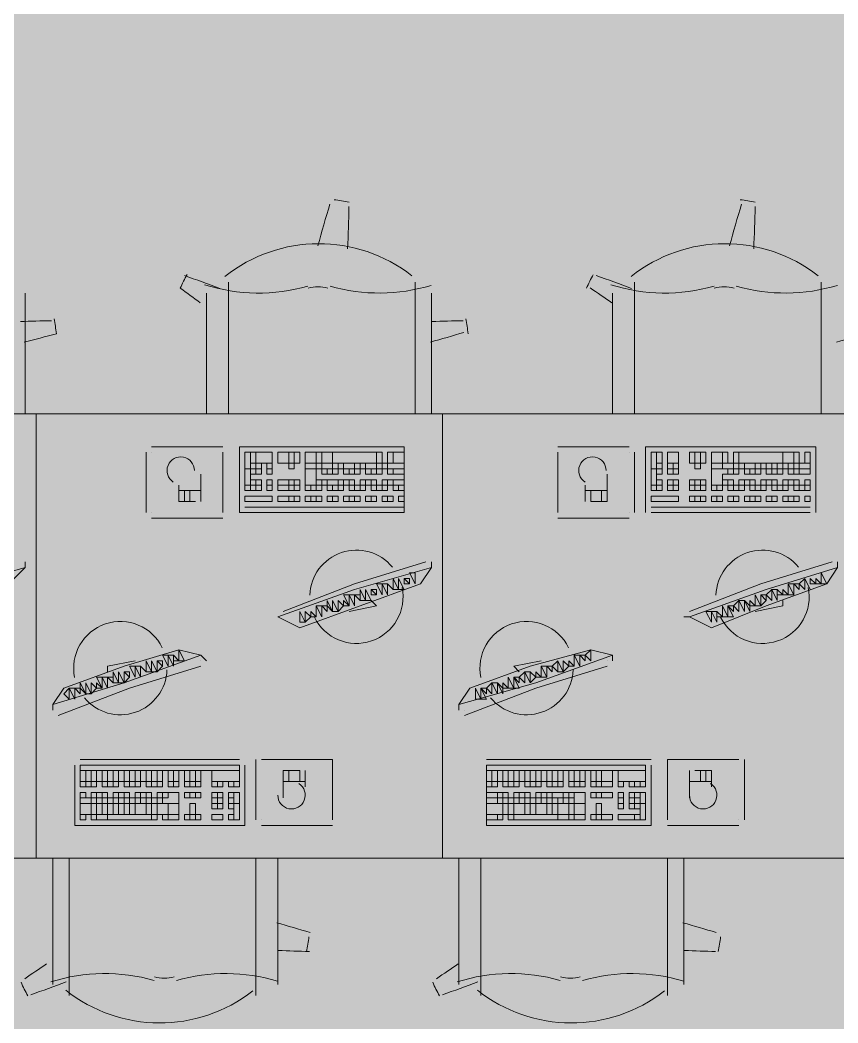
# Model space of a CAD drawing. Header units: millimetres. Extents: x 0 to 90.2, y 0 to 62.5.
# Drawn here: x 64.629 to 66.864, y 32.949 to 35.69 of the extents above; entities that cross this region are included whole.
import ezdxf

# ---------------------------------------------------------------- set-up
doc = ezdxf.new("R2010")
doc.units = ezdxf.units.MM
doc.layers.add('PDF_014405$FT-FIXFIT', color=7, linetype='Continuous')
doc.layers.add('PDF_014405$HL-TMP', color=7, linetype='Continuous', true_color=0xe6db59)

msp = doc.modelspace()

# ---------------------------------------------------------------- linework, layer by layer
at = {"layer": 'PDF_014405$FT-FIXFIT', "lineweight": 0}
for points in [[(65.0852, 34.9937, 0.02503), (65.0665, 34.9569, 0.005389), (65.1212, 34.917)], [(64.6401, 34.8094, 0.00719), (64.728, 34.8324, 0.025003), (64.7216, 34.8731)]]:
    msp.add_lwpolyline(points, format="xyb", dxfattribs=at)
for points in [[(65.1981, 34.6134), (65.1981, 34.9734)], [(65.708, 34.9734), (65.708, 34.6134)], [(66.308, 34.6134), (66.308, 34.9734)], [(66.8179, 34.9734), (66.8179, 34.6134)], [(64.6431, 34.6134), (64.6431, 34.9434)], [(65.1381, 34.9434), (65.1381, 34.6134)], [(65.753, 34.6134), (65.753, 34.9434)], [(66.248, 34.9434), (66.248, 34.6134)], [(65.1831, 34.5234), (64.9881, 34.5234)], [(66.293, 34.5234), (66.098, 34.5234)], [(66.8029, 34.3434), (66.8029, 34.5234), (66.338, 34.5234), (66.338, 34.3434)], [(64.9731, 34.5084), (64.9731, 34.3434)], [(64.9881, 34.5084), (64.9881, 34.5084)], [(65.1831, 34.3434), (65.1831, 34.5084)], [(66.098, 34.5084), (66.098, 34.5084)], [(66.098, 34.5084), (66.098, 34.3434)], [(66.293, 34.5084), (66.293, 34.5084)], [(66.308, 34.3434), (66.308, 34.5084)], [(65.1231, 34.3734), (65.1231, 34.4484)], [(66.188, 34.4034), (66.188, 34.3734), (66.233, 34.3734), (66.233, 34.4484)], [(65.0631, 34.4184), (65.0631, 34.3734), (65.1081, 34.3734)], [(65.1231, 34.4034), (65.0631, 34.4034)], [(65.0781, 34.4034), (65.0781, 34.3734)], [(65.0931, 34.4034), (65.0931, 34.3734)], [(66.173, 34.4184), (66.173, 34.3734)], [(66.233, 34.4034), (66.173, 34.4034)], [(66.218, 34.4034), (66.218, 34.3734)], [(65.678, 34.3584), (65.2431, 34.3584), (65.678, 34.3584)], [(66.7879, 34.3584), (66.353, 34.3584), (66.7879, 34.3584)], [(64.9881, 34.3434), (64.9881, 34.3434)], [(64.9881, 34.3284), (65.1831, 34.3284)], [(65.1831, 34.3434), (65.1831, 34.3434)], [(66.098, 34.3284), (66.293, 34.3284)], [(66.293, 34.3434), (66.293, 34.3434)], [(66.353, 34.3434), (66.7879, 34.3434)], [(64.6431, 34.1935), (64.4331, 34.1335), (64.2232, 34.0585), (64.2832, 34.0285), (64.4481, 34.0885), (64.5981, 34.1485), (64.6431, 34.1935), (64.6431, 34.2085)], [(65.753, 34.1935), (65.543, 34.1335), (65.3331, 34.0585), (65.3931, 34.0285), (65.558, 34.0885), (65.723, 34.1485), (65.753, 34.1935), (65.753, 34.2085)], [(65.738, 34.2085), (65.543, 34.1485), (65.3481, 34.0735)], [(65.738, 34.2085), (65.738, 34.2085)], [(66.458, 34.0585), (66.518, 34.0285), (66.6679, 34.0885), (66.8329, 34.1485), (66.8629, 34.1935), (66.8629, 34.2085)], [(66.8479, 34.2085), (66.6529, 34.1485), (66.458, 34.0735)], [(66.8629, 34.1935), (66.6679, 34.1335), (66.458, 34.0585), (66.443, 34.0585)], [(66.7729, 34.1635), (66.7879, 34.1335), (66.7729, 34.1635)], [(65.633, 34.1485), (65.648, 34.1335), (65.633, 34.1485)], [(65.588, 34.1035), (65.603, 34.0885), (65.528, 34.0735)], [(66.7129, 34.1035), (66.7129, 34.0885), (66.6379, 34.0735)], [(65.3481, 34.0735), (65.3481, 34.0735)], [(65.4381, 34.0885), (65.4381, 34.0585), (65.4381, 34.0885)], [(66.458, 34.0735), (66.458, 34.0735)], [(65.3331, 34.0585), (65.3331, 34.0585)], [(65.1231, 33.9535), (65.0631, 33.9685), (64.9131, 33.9235), (64.7481, 33.8635), (64.7181, 33.8185), (64.7181, 33.8035)], [(66.248, 33.9535), (66.188, 33.9685), (66.023, 33.9235), (65.858, 33.8635), (65.828, 33.8185), (65.828, 33.8035)], [(64.7181, 33.8185), (64.9131, 33.8785), (65.1231, 33.9535), (65.1381, 33.9385)], [(64.8681, 33.9085), (64.8681, 33.9235), (64.9431, 33.9385)], [(65.1231, 33.9385), (65.1231, 33.9385)], [(65.828, 33.8185), (66.038, 33.8785), (66.248, 33.9535), (66.248, 33.9385)], [(65.993, 33.9085), (65.978, 33.9235), (66.053, 33.9385)], [(66.143, 33.9235), (66.143, 33.9535), (66.143, 33.9235)], [(66.233, 33.9385), (66.233, 33.9385)], [(64.7331, 33.7885), (64.9281, 33.8635), (65.1231, 33.9235)], [(64.9731, 33.9085), (64.9581, 33.9235), (64.9731, 33.9085)], [(65.843, 33.7885), (66.038, 33.8635), (66.233, 33.9235)], [(65.843, 33.8035), (65.843, 33.8035)], [(65.2281, 33.6685), (64.7931, 33.6685)], [(65.2731, 33.6685), (65.2731, 33.5035)], [(65.483, 33.5035), (65.483, 33.6685), (65.2881, 33.6685)], [(66.353, 33.6685), (65.903, 33.6685)], [(66.5929, 33.6685), (66.398, 33.6685), (66.398, 33.5035)], [(66.5929, 33.6685), (66.5929, 33.6685)], [(66.6079, 33.5035), (66.6079, 33.6685)], [(64.7781, 33.6535), (64.7781, 33.4885), (65.2431, 33.4885), (65.2431, 33.6535)], [(64.7931, 33.6535), (64.7931, 33.6535)], [(65.2281, 33.6535), (65.2281, 33.6535)], [(65.3931, 33.6085), (65.3931, 33.6385), (65.3481, 33.6385), (65.3481, 33.5635)], [(65.3631, 33.6085), (65.3631, 33.6385)], [(65.4081, 33.5935), (65.4081, 33.6385)], [(65.903, 33.6535), (65.903, 33.4885), (66.353, 33.4885), (66.353, 33.6535)], [(66.458, 33.6385), (66.458, 33.5635)], [(66.518, 33.5935), (66.518, 33.6385), (66.473, 33.6385)], [(66.488, 33.6085), (66.488, 33.6385)], [(66.503, 33.6085), (66.503, 33.6385)], [(65.3481, 33.6085), (65.4081, 33.6085)], [(66.458, 33.6085), (66.518, 33.6085)], [(65.2881, 33.5035), (65.2881, 33.5035)], [(65.483, 33.5035), (65.483, 33.5035)], [(66.5929, 33.5035), (66.5929, 33.5035)], [(65.2881, 33.4885), (65.483, 33.4885)], [(66.398, 33.4885), (66.5929, 33.4885)], [(64.7181, 33.0536), (64.7181, 33.3985)], [(64.7631, 33.3985), (64.7631, 33.0236)], [(65.2731, 33.0236), (65.2731, 33.3985)], [(65.3331, 33.3985), (65.3331, 33.0536)], [(65.828, 33.0536), (65.828, 33.3985)], [(65.888, 33.3985), (65.888, 33.0236)], [(66.398, 33.0236), (66.398, 33.3985)], [(66.443, 33.3985), (66.443, 33.0536)]]:
    msp.add_lwpolyline(points, dxfattribs=at)
for points in [[(63.5482, 34.6134), (64.6731, 34.6134), (64.6731, 33.3985), (63.5482, 33.3985)], [(64.6731, 34.6134), (65.783, 34.6134), (65.783, 33.3985), (64.6731, 33.3985)], [(65.783, 34.6134), (66.8929, 34.6134), (66.8929, 33.3985), (65.783, 33.3985)], [(65.678, 34.5234), (65.2281, 34.5234), (65.2281, 34.3434), (65.678, 34.3434)], [(65.2581, 34.5084), (65.2431, 34.5084), (65.2431, 34.4634), (65.2581, 34.4634)], [(65.2731, 34.5084), (65.2581, 34.5084), (65.2581, 34.4784), (65.2731, 34.4784)], [(65.3181, 34.5084), (65.2731, 34.5084), (65.2731, 34.4784), (65.3181, 34.4784)], [(65.3631, 34.5084), (65.3331, 34.5084), (65.3331, 34.4784), (65.3631, 34.4784)], [(65.3781, 34.5084), (65.3631, 34.5084), (65.3631, 34.4784), (65.3781, 34.4784)], [(65.3931, 34.5084), (65.3781, 34.5084), (65.3781, 34.4784), (65.3931, 34.4784)], [(65.4081, 34.5084), (65.4381, 34.5084), (65.4381, 34.4784), (65.4081, 34.4784)], [(65.4381, 34.5084), (65.453, 34.5084), (65.453, 34.4784), (65.4381, 34.4784)], [(65.453, 34.5084), (65.483, 34.5084), (65.483, 34.4784), (65.453, 34.4784)], [(65.603, 34.5084), (65.483, 34.5084), (65.483, 34.4784), (65.603, 34.4784)], [(65.618, 34.5084), (65.603, 34.5084), (65.603, 34.4784), (65.618, 34.4784)], [(65.648, 34.5084), (65.633, 34.5084), (65.633, 34.4784), (65.648, 34.4784)], [(65.678, 34.5084), (65.648, 34.5084), (65.648, 34.4784), (65.678, 34.4784)], [(66.368, 34.5084), (66.353, 34.5084), (66.353, 34.4634), (66.368, 34.4634)], [(66.383, 34.5084), (66.368, 34.5084), (66.368, 34.4784), (66.383, 34.4784)], [(66.428, 34.5084), (66.398, 34.5084), (66.398, 34.4784), (66.428, 34.4784)], [(66.473, 34.5084), (66.458, 34.5084), (66.458, 34.4784), (66.473, 34.4784)], [(66.488, 34.5084), (66.473, 34.5084), (66.473, 34.4784), (66.488, 34.4784)], [(66.503, 34.5084), (66.488, 34.5084), (66.488, 34.4784), (66.503, 34.4784)], [(66.518, 34.5084), (66.548, 34.5084), (66.548, 34.4784), (66.518, 34.4784)], [(66.548, 34.5084), (66.563, 34.5084), (66.563, 34.4784), (66.548, 34.4784)], [(66.578, 34.5084), (66.5929, 34.5084), (66.5929, 34.4784), (66.578, 34.4784)], [(66.7129, 34.5084), (66.5929, 34.5084), (66.5929, 34.4784), (66.7129, 34.4784)], [(66.7429, 34.5084), (66.7129, 34.5084), (66.7129, 34.4784), (66.7429, 34.4784)], [(66.7579, 34.5084), (66.7429, 34.5084), (66.7429, 34.4784), (66.7579, 34.4784)], [(66.7879, 34.5084), (66.7729, 34.5084), (66.7729, 34.4784), (66.7879, 34.4784)], [(65.2581, 34.4634), (65.2431, 34.4634), (65.2431, 34.4184), (65.2581, 34.4184)], [(65.2731, 34.4784), (65.2581, 34.4784), (65.2581, 34.4634), (65.2731, 34.4634)], [(65.2731, 34.4634), (65.2581, 34.4634), (65.2581, 34.4484), (65.2731, 34.4484)], [(65.2881, 34.4784), (65.2731, 34.4784), (65.2731, 34.4634), (65.2881, 34.4634)], [(65.2881, 34.4634), (65.2731, 34.4634), (65.2731, 34.4484), (65.2881, 34.4484)], [(65.3181, 34.4784), (65.3031, 34.4784), (65.3031, 34.4634), (65.3181, 34.4634)], [(65.3181, 34.4634), (65.3031, 34.4634), (65.3031, 34.4484), (65.3181, 34.4484)], [(65.3781, 34.4784), (65.3631, 34.4784), (65.3631, 34.4634), (65.3781, 34.4634)], [(65.4381, 34.4784), (65.4081, 34.4784), (65.4081, 34.4634), (65.4381, 34.4634)], [(65.4231, 34.4634), (65.4081, 34.4634), (65.4081, 34.4184), (65.4381, 34.4184), (65.4381, 34.4484), (65.4381, 34.4634)], [(65.453, 34.4784), (65.4381, 34.4784), (65.4381, 34.4634), (65.453, 34.4634)], [(65.483, 34.4784), (65.453, 34.4784), (65.453, 34.4634), (65.483, 34.4634)], [(65.468, 34.4634), (65.453, 34.4634), (65.453, 34.4484), (65.468, 34.4484)], [(65.483, 34.4634), (65.468, 34.4634), (65.468, 34.4484), (65.483, 34.4484)], [(65.498, 34.4784), (65.483, 34.4784), (65.483, 34.4634), (65.498, 34.4634)], [(65.498, 34.4634), (65.483, 34.4634), (65.483, 34.4484), (65.498, 34.4484)], [(65.513, 34.4784), (65.498, 34.4784), (65.498, 34.4634), (65.513, 34.4634)], [(65.543, 34.4784), (65.513, 34.4784), (65.513, 34.4634), (65.543, 34.4634)], [(65.528, 34.4634), (65.513, 34.4634), (65.513, 34.4484), (65.528, 34.4484)], [(65.543, 34.4634), (65.528, 34.4634), (65.528, 34.4484), (65.543, 34.4484)], [(65.558, 34.4784), (65.543, 34.4784), (65.543, 34.4634), (65.558, 34.4634)], [(65.558, 34.4634), (65.543, 34.4634), (65.543, 34.4484), (65.558, 34.4484)], [(65.573, 34.4784), (65.558, 34.4784), (65.558, 34.4634), (65.573, 34.4634)], [(65.603, 34.4784), (65.573, 34.4784), (65.573, 34.4634), (65.603, 34.4634)], [(65.588, 34.4634), (65.573, 34.4634), (65.573, 34.4484), (65.588, 34.4484)], [(65.603, 34.4634), (65.588, 34.4634), (65.588, 34.4484), (65.603, 34.4484)], [(65.618, 34.4784), (65.603, 34.4784), (65.603, 34.4634), (65.618, 34.4634)], [(65.618, 34.4634), (65.603, 34.4634), (65.603, 34.4484), (65.618, 34.4484)], [(65.633, 34.4784), (65.618, 34.4784), (65.618, 34.4634), (65.633, 34.4634)], [(65.678, 34.4784), (65.633, 34.4784), (65.633, 34.4634), (65.678, 34.4634)], [(65.648, 34.4634), (65.633, 34.4634), (65.633, 34.4484), (65.648, 34.4484)], [(65.678, 34.4634), (65.648, 34.4634), (65.648, 34.4484), (65.678, 34.4484)], [(66.368, 34.4634), (66.353, 34.4634), (66.353, 34.4184), (66.368, 34.4184)], [(66.383, 34.4784), (66.368, 34.4784), (66.368, 34.4634), (66.383, 34.4634)], [(66.383, 34.4634), (66.368, 34.4634), (66.368, 34.4484), (66.383, 34.4484)], [(66.413, 34.4784), (66.398, 34.4784), (66.398, 34.4634), (66.413, 34.4634)], [(66.413, 34.4634), (66.398, 34.4634), (66.398, 34.4484), (66.413, 34.4484)], [(66.428, 34.4784), (66.413, 34.4784), (66.413, 34.4634), (66.428, 34.4634)], [(66.428, 34.4634), (66.413, 34.4634), (66.413, 34.4484), (66.428, 34.4484)], [(66.488, 34.4784), (66.473, 34.4784), (66.473, 34.4634), (66.488, 34.4634)], [(66.548, 34.4784), (66.518, 34.4784), (66.518, 34.4634), (66.548, 34.4634)], [(66.548, 34.4634), (66.518, 34.4634), (66.518, 34.4184), (66.548, 34.4184), (66.548, 34.4484), (66.563, 34.4484), (66.563, 34.4634)], [(66.578, 34.4784), (66.548, 34.4784), (66.548, 34.4634), (66.578, 34.4634)], [(66.578, 34.4634), (66.563, 34.4634), (66.563, 34.4484), (66.578, 34.4484)], [(66.5929, 34.4784), (66.578, 34.4784), (66.578, 34.4634), (66.5929, 34.4634)], [(66.5929, 34.4634), (66.578, 34.4634), (66.578, 34.4484), (66.5929, 34.4484)], [(66.6079, 34.4784), (66.5929, 34.4784), (66.5929, 34.4634), (66.6079, 34.4634)], [(66.6379, 34.4784), (66.6079, 34.4784), (66.6079, 34.4634), (66.6379, 34.4634)], [(66.6229, 34.4634), (66.6079, 34.4634), (66.6079, 34.4484), (66.6229, 34.4484)], [(66.6379, 34.4634), (66.6229, 34.4634), (66.6229, 34.4484), (66.6379, 34.4484)], [(66.6529, 34.4784), (66.6379, 34.4784), (66.6379, 34.4634), (66.6529, 34.4634)], [(66.6529, 34.4634), (66.6379, 34.4634), (66.6379, 34.4484), (66.6529, 34.4484)], [(66.6679, 34.4784), (66.6529, 34.4784), (66.6529, 34.4634), (66.6679, 34.4634)], [(66.6829, 34.4784), (66.6679, 34.4784), (66.6679, 34.4634), (66.6829, 34.4634)], [(66.6829, 34.4634), (66.6679, 34.4634), (66.6679, 34.4484), (66.6829, 34.4484)], [(66.6979, 34.4634), (66.6829, 34.4634), (66.6829, 34.4484), (66.6979, 34.4484)], [(66.7129, 34.4784), (66.6979, 34.4784), (66.6979, 34.4634), (66.7129, 34.4634)], [(66.7129, 34.4634), (66.6979, 34.4634), (66.6979, 34.4484), (66.7129, 34.4484)], [(66.7279, 34.4784), (66.7129, 34.4784), (66.7129, 34.4634), (66.7279, 34.4634)], [(66.7429, 34.4784), (66.7279, 34.4784), (66.7279, 34.4634), (66.7429, 34.4634)], [(66.7429, 34.4634), (66.7279, 34.4634), (66.7279, 34.4484), (66.7429, 34.4484)], [(66.7579, 34.4634), (66.7429, 34.4634), (66.7429, 34.4484), (66.7579, 34.4484)], [(66.7879, 34.4784), (66.7579, 34.4784), (66.7579, 34.4634), (66.7879, 34.4634)], [(66.7879, 34.4634), (66.7579, 34.4634), (66.7579, 34.4484), (66.7879, 34.4484)], [(65.2731, 34.4334), (65.2581, 34.4334), (65.2581, 34.4184), (65.2731, 34.4184)], [(65.2881, 34.4334), (65.2731, 34.4334), (65.2731, 34.4184), (65.2881, 34.4184)], [(65.3181, 34.4334), (65.3031, 34.4334), (65.3031, 34.4184), (65.3181, 34.4184)], [(65.3631, 34.4334), (65.3331, 34.4334), (65.3331, 34.4184), (65.3631, 34.4184)], [(65.3781, 34.4334), (65.3631, 34.4334), (65.3631, 34.4184), (65.3781, 34.4184)], [(65.3931, 34.4334), (65.3781, 34.4334), (65.3781, 34.4184), (65.3931, 34.4184)], [(65.453, 34.4334), (65.4381, 34.4334), (65.4381, 34.4184), (65.453, 34.4184)], [(65.468, 34.4334), (65.453, 34.4334), (65.453, 34.4184), (65.468, 34.4184)], [(65.498, 34.4334), (65.468, 34.4334), (65.468, 34.4184), (65.498, 34.4184)], [(65.513, 34.4334), (65.498, 34.4334), (65.498, 34.4184), (65.513, 34.4184)], [(65.528, 34.4334), (65.513, 34.4334), (65.513, 34.4184), (65.528, 34.4184)], [(65.543, 34.4334), (65.528, 34.4334), (65.528, 34.4184), (65.543, 34.4184)], [(65.573, 34.4334), (65.558, 34.4334), (65.558, 34.4184), (65.573, 34.4184)], [(65.588, 34.4334), (65.573, 34.4334), (65.573, 34.4184), (65.588, 34.4184)], [(65.603, 34.4334), (65.588, 34.4334), (65.588, 34.4184), (65.603, 34.4184)], [(65.633, 34.4334), (65.618, 34.4334), (65.618, 34.4184), (65.633, 34.4184)], [(65.648, 34.4334), (65.633, 34.4334), (65.633, 34.4184), (65.648, 34.4184)], [(65.678, 34.4334), (65.648, 34.4334), (65.648, 34.4184), (65.678, 34.4184)], [(66.383, 34.4334), (66.368, 34.4334), (66.368, 34.4184), (66.383, 34.4184)], [(66.413, 34.4334), (66.398, 34.4334), (66.398, 34.4184), (66.413, 34.4184)], [(66.428, 34.4334), (66.413, 34.4334), (66.413, 34.4184), (66.428, 34.4184)], [(66.473, 34.4334), (66.458, 34.4334), (66.458, 34.4184), (66.473, 34.4184)], [(66.488, 34.4334), (66.473, 34.4334), (66.473, 34.4184), (66.488, 34.4184)], [(66.503, 34.4334), (66.488, 34.4334), (66.488, 34.4184), (66.503, 34.4184)], [(66.563, 34.4334), (66.548, 34.4334), (66.548, 34.4184), (66.563, 34.4184)], [(66.578, 34.4334), (66.563, 34.4334), (66.563, 34.4184), (66.578, 34.4184)], [(66.6079, 34.4334), (66.5929, 34.4334), (66.5929, 34.4184), (66.6079, 34.4184)], [(66.6229, 34.4334), (66.6079, 34.4334), (66.6079, 34.4184), (66.6229, 34.4184)], [(66.6379, 34.4334), (66.6229, 34.4334), (66.6229, 34.4184), (66.6379, 34.4184)], [(66.6679, 34.4334), (66.6529, 34.4334), (66.6529, 34.4184), (66.6679, 34.4184)], [(66.6829, 34.4334), (66.6679, 34.4334), (66.6679, 34.4184), (66.6829, 34.4184)], [(66.6979, 34.4334), (66.6829, 34.4334), (66.6829, 34.4184), (66.6979, 34.4184)], [(66.7279, 34.4334), (66.7129, 34.4334), (66.7129, 34.4184), (66.7279, 34.4184)], [(66.7429, 34.4334), (66.7279, 34.4334), (66.7279, 34.4184), (66.7429, 34.4184)], [(66.7579, 34.4334), (66.7429, 34.4334), (66.7429, 34.4184), (66.7579, 34.4184)], [(66.7879, 34.4334), (66.7729, 34.4334), (66.7729, 34.4184), (66.7879, 34.4184)], [(65.2581, 34.4184), (65.2431, 34.4184), (65.2431, 34.4034), (65.2581, 34.4034)], [(65.2731, 34.4184), (65.2581, 34.4184), (65.2581, 34.4034), (65.2731, 34.4034)], [(65.2881, 34.4184), (65.2731, 34.4184), (65.2731, 34.4034), (65.2881, 34.4034)], [(65.3181, 34.4184), (65.3031, 34.4184), (65.3031, 34.4034), (65.3181, 34.4034)], [(65.3631, 34.4184), (65.3331, 34.4184), (65.3331, 34.4034), (65.3631, 34.4034)], [(65.3781, 34.4184), (65.3631, 34.4184), (65.3631, 34.4034), (65.3781, 34.4034)], [(65.3931, 34.4184), (65.3781, 34.4184), (65.3781, 34.4034), (65.3931, 34.4034)], [(65.4231, 34.4184), (65.4081, 34.4184), (65.4081, 34.4034), (65.4231, 34.4034)], [(65.4381, 34.4184), (65.4231, 34.4184), (65.4231, 34.4034), (65.4381, 34.4034)], [(65.453, 34.4184), (65.4381, 34.4184), (65.4381, 34.4034), (65.453, 34.4034)], [(65.483, 34.4184), (65.468, 34.4184), (65.468, 34.4034), (65.483, 34.4034)], [(65.498, 34.4184), (65.483, 34.4184), (65.483, 34.4034), (65.498, 34.4034)], [(65.513, 34.4184), (65.498, 34.4184), (65.498, 34.4034), (65.513, 34.4034)], [(65.543, 34.4184), (65.528, 34.4184), (65.528, 34.4034), (65.543, 34.4034)], [(65.558, 34.4184), (65.543, 34.4184), (65.543, 34.4034), (65.558, 34.4034)], [(65.573, 34.4184), (65.558, 34.4184), (65.558, 34.4034), (65.573, 34.4034)], [(65.603, 34.4184), (65.588, 34.4184), (65.588, 34.4034), (65.603, 34.4034)], [(65.618, 34.4184), (65.603, 34.4184), (65.603, 34.4034), (65.618, 34.4034)], [(65.633, 34.4184), (65.618, 34.4184), (65.618, 34.4034), (65.633, 34.4034)], [(65.663, 34.4184), (65.648, 34.4184), (65.648, 34.4034), (65.663, 34.4034)], [(65.678, 34.4184), (65.663, 34.4184), (65.663, 34.4034), (65.678, 34.4034)], [(66.368, 34.4184), (66.353, 34.4184), (66.353, 34.4034), (66.368, 34.4034)], [(66.383, 34.4184), (66.368, 34.4184), (66.368, 34.4034), (66.383, 34.4034)], [(66.413, 34.4184), (66.398, 34.4184), (66.398, 34.4034), (66.413, 34.4034)], [(66.428, 34.4184), (66.413, 34.4184), (66.413, 34.4034), (66.428, 34.4034)], [(66.473, 34.4184), (66.458, 34.4184), (66.458, 34.4034), (66.473, 34.4034)], [(66.488, 34.4184), (66.473, 34.4184), (66.473, 34.4034), (66.488, 34.4034)], [(66.503, 34.4184), (66.488, 34.4184), (66.488, 34.4034), (66.503, 34.4034)], [(66.533, 34.4184), (66.518, 34.4184), (66.518, 34.4034), (66.533, 34.4034)], [(66.548, 34.4184), (66.533, 34.4184), (66.533, 34.4034), (66.548, 34.4034)], [(66.578, 34.4184), (66.563, 34.4184), (66.563, 34.4034), (66.578, 34.4034)], [(66.5929, 34.4184), (66.578, 34.4184), (66.578, 34.4034), (66.5929, 34.4034)], [(66.6079, 34.4184), (66.5929, 34.4184), (66.5929, 34.4034), (66.6079, 34.4034)], [(66.6379, 34.4184), (66.6229, 34.4184), (66.6229, 34.4034), (66.6379, 34.4034)], [(66.6529, 34.4184), (66.6379, 34.4184), (66.6379, 34.4034), (66.6529, 34.4034)], [(66.6679, 34.4184), (66.6529, 34.4184), (66.6529, 34.4034), (66.6679, 34.4034)], [(66.6979, 34.4184), (66.6829, 34.4184), (66.6829, 34.4034), (66.6979, 34.4034)], [(66.7129, 34.4184), (66.6979, 34.4184), (66.6979, 34.4034), (66.7129, 34.4034)], [(66.7279, 34.4184), (66.7129, 34.4184), (66.7129, 34.4034), (66.7279, 34.4034)], [(66.7579, 34.4184), (66.7429, 34.4184), (66.7429, 34.4034), (66.7579, 34.4034)], [(66.7729, 34.4184), (66.7579, 34.4184), (66.7579, 34.4034), (66.7729, 34.4034)], [(66.7879, 34.4184), (66.7729, 34.4184), (66.7729, 34.4034), (66.7879, 34.4034)], [(65.3181, 34.3734), (65.2431, 34.3734), (65.2431, 34.3884), (65.3181, 34.3884)], [(65.3631, 34.3884), (65.3331, 34.3884), (65.3331, 34.3734), (65.3631, 34.3734)], [(65.3781, 34.3884), (65.3631, 34.3884), (65.3631, 34.3734), (65.3781, 34.3734)], [(65.3931, 34.3884), (65.3781, 34.3884), (65.3781, 34.3734), (65.3931, 34.3734)], [(65.4231, 34.3884), (65.4081, 34.3884), (65.4081, 34.3734), (65.4231, 34.3734)], [(65.4381, 34.3884), (65.4231, 34.3884), (65.4231, 34.3734), (65.4381, 34.3734)], [(65.453, 34.3884), (65.4381, 34.3884), (65.4381, 34.3734), (65.453, 34.3734)], [(65.483, 34.3884), (65.468, 34.3884), (65.468, 34.3734), (65.483, 34.3734)], [(65.498, 34.3884), (65.483, 34.3884), (65.483, 34.3734), (65.498, 34.3734)], [(65.528, 34.3884), (65.513, 34.3884), (65.513, 34.3734), (65.528, 34.3734)], [(65.543, 34.3884), (65.528, 34.3884), (65.528, 34.3734), (65.543, 34.3734)], [(65.558, 34.3884), (65.543, 34.3884), (65.543, 34.3734), (65.558, 34.3734)], [(65.588, 34.3884), (65.573, 34.3884), (65.573, 34.3734), (65.588, 34.3734)], [(65.603, 34.3884), (65.588, 34.3884), (65.588, 34.3734), (65.603, 34.3734)], [(65.633, 34.3884), (65.618, 34.3884), (65.618, 34.3734), (65.633, 34.3734)], [(65.648, 34.3884), (65.633, 34.3884), (65.633, 34.3734), (65.648, 34.3734)], [(65.678, 34.3884), (65.663, 34.3884), (65.663, 34.3734), (65.678, 34.3734)], [(66.428, 34.3734), (66.353, 34.3734), (66.353, 34.3884), (66.428, 34.3884)], [(66.473, 34.3884), (66.458, 34.3884), (66.458, 34.3734), (66.473, 34.3734)], [(66.488, 34.3884), (66.473, 34.3884), (66.473, 34.3734), (66.488, 34.3734)], [(66.503, 34.3884), (66.488, 34.3884), (66.488, 34.3734), (66.503, 34.3734)], [(66.533, 34.3884), (66.518, 34.3884), (66.518, 34.3734), (66.533, 34.3734)], [(66.548, 34.3884), (66.533, 34.3884), (66.533, 34.3734), (66.548, 34.3734)], [(66.578, 34.3884), (66.563, 34.3884), (66.563, 34.3734), (66.578, 34.3734)], [(66.5929, 34.3884), (66.578, 34.3884), (66.578, 34.3734), (66.5929, 34.3734)], [(66.6229, 34.3884), (66.6079, 34.3884), (66.6079, 34.3734), (66.6229, 34.3734)], [(66.6379, 34.3884), (66.6229, 34.3884), (66.6229, 34.3734), (66.6379, 34.3734)], [(66.6529, 34.3884), (66.6379, 34.3884), (66.6379, 34.3734), (66.6529, 34.3734)], [(66.6829, 34.3884), (66.6679, 34.3884), (66.6679, 34.3734), (66.6829, 34.3734)], [(66.6979, 34.3884), (66.6829, 34.3884), (66.6829, 34.3734), (66.6979, 34.3734)], [(66.7279, 34.3884), (66.7129, 34.3884), (66.7129, 34.3734), (66.7279, 34.3734)], [(66.7429, 34.3884), (66.7279, 34.3884), (66.7279, 34.3734), (66.7429, 34.3734)], [(66.7579, 34.3884), (66.7429, 34.3884), (66.7429, 34.3734), (66.7579, 34.3734)], [(66.7879, 34.3884), (66.7729, 34.3884), (66.7729, 34.3734), (66.7879, 34.3734)], [(65.648, 34.1635), (65.648, 34.1485), (65.648, 34.1335), (65.663, 34.1335)], [(65.663, 34.1635), (65.663, 34.1335), (65.678, 34.1335)], [(65.678, 34.1635), (65.678, 34.1485), (65.693, 34.1485)], [(65.693, 34.1635), (65.678, 34.1635), (65.693, 34.1485)], [(65.708, 34.1785), (65.693, 34.1785), (65.708, 34.1485)], [(66.7729, 34.1635), (66.7579, 34.1485), (66.7729, 34.1335)], [(66.7879, 34.1635), (66.7879, 34.1485), (66.8029, 34.1485)], [(66.8029, 34.1635), (66.8029, 34.1485), (66.8179, 34.1485)], [(66.8179, 34.1785), (66.8179, 34.1485), (66.8329, 34.1485)], [(65.558, 34.1335), (65.558, 34.1185), (65.558, 34.1035), (65.573, 34.1035)], [(65.573, 34.1335), (65.573, 34.1035), (65.588, 34.1035)], [(65.588, 34.1335), (65.588, 34.1185), (65.603, 34.1185)], [(65.603, 34.1335), (65.588, 34.1335), (65.603, 34.1185)], [(65.618, 34.1485), (65.603, 34.1485), (65.618, 34.1185)], [(65.633, 34.1485), (65.618, 34.1485), (65.633, 34.1185), (65.633, 34.1335)], [(66.6829, 34.1335), (66.6679, 34.1185), (66.6829, 34.1035)], [(66.6979, 34.1335), (66.6829, 34.1335), (66.6979, 34.1035)], [(66.6979, 34.1335), (66.6979, 34.1185), (66.7129, 34.1185)], [(66.7129, 34.1335), (66.7129, 34.1185), (66.7279, 34.1185)], [(66.7279, 34.1485), (66.7279, 34.1185), (66.7429, 34.1185)], [(66.7429, 34.1485), (66.7279, 34.1485), (66.7429, 34.1185), (66.7429, 34.1335)], [(66.7579, 34.1485), (66.7429, 34.1485), (66.7579, 34.1335)], [(65.468, 34.1035), (65.468, 34.0885), (65.483, 34.0735)], [(65.483, 34.1035), (65.483, 34.0735), (65.498, 34.0735)], [(65.498, 34.1035), (65.498, 34.0735), (65.513, 34.0885)], [(65.528, 34.1185), (65.513, 34.1185), (65.528, 34.0885)], [(65.513, 34.1035), (65.513, 34.0885), (65.528, 34.0885)], [(65.543, 34.1185), (65.528, 34.1185), (65.543, 34.0885), (65.543, 34.1035)], [(65.558, 34.1185), (65.543, 34.1185), (65.558, 34.1035)], [(66.5929, 34.1035), (66.578, 34.0885), (66.5929, 34.0735)], [(66.6079, 34.1035), (66.5929, 34.1035), (66.6079, 34.0735)], [(66.6079, 34.1035), (66.6229, 34.0735), (66.6229, 34.0885)], [(66.6229, 34.1035), (66.6229, 34.0885), (66.6379, 34.0885)], [(66.6379, 34.1185), (66.6379, 34.0885), (66.6529, 34.0885)], [(66.6679, 34.1185), (66.6529, 34.1185), (66.6679, 34.1035)], [(66.6529, 34.1185), (66.6529, 34.0885), (66.6679, 34.1035)], [(65.3931, 34.0735), (65.3931, 34.0435), (65.4081, 34.0435)], [(65.4081, 34.0735), (65.4081, 34.0435), (65.4231, 34.0585)], [(65.4231, 34.0735), (65.4231, 34.0585), (65.4381, 34.0585)], [(65.453, 34.0885), (65.4381, 34.0885), (65.453, 34.0585)], [(65.468, 34.0885), (65.453, 34.0885), (65.468, 34.0735)], [(66.518, 34.0735), (66.503, 34.0735), (66.518, 34.0435)], [(66.533, 34.0735), (66.518, 34.0735), (66.533, 34.0435), (66.533, 34.0585)], [(66.533, 34.0735), (66.533, 34.0585), (66.548, 34.0585)], [(66.548, 34.0885), (66.548, 34.0585), (66.563, 34.0585)], [(66.563, 34.0885), (66.563, 34.0585), (66.578, 34.0585)], [(66.578, 34.0885), (66.563, 34.0885), (66.578, 34.0735)], [(65.0631, 33.9385), (65.0781, 33.9385), (65.0631, 33.9685), (65.0631, 33.9535)], [(66.188, 33.9385), (66.188, 33.9685), (66.173, 33.9535)], [(64.9731, 33.9085), (64.9881, 33.9085), (64.9731, 33.9385), (64.9731, 33.9235)], [(64.9881, 33.9085), (65.0031, 33.9085), (64.9881, 33.9385)], [(65.0181, 33.9235), (65.0181, 33.9385), (65.0031, 33.9385)], [(65.0031, 33.9085), (65.0181, 33.9235), (65.0031, 33.9385)], [(65.0331, 33.9235), (65.0331, 33.9535), (65.0181, 33.9535)], [(65.0481, 33.9235), (65.0481, 33.9535), (65.0331, 33.9535)], [(65.0481, 33.9385), (65.0631, 33.9385), (65.0481, 33.9535)], [(66.098, 33.9085), (66.098, 33.9385), (66.083, 33.9235)], [(66.098, 33.9085), (66.113, 33.9085), (66.098, 33.9385)], [(66.113, 33.9085), (66.128, 33.9235), (66.113, 33.9385)], [(66.128, 33.9235), (66.143, 33.9235), (66.128, 33.9385)], [(66.158, 33.9235), (66.158, 33.9535), (66.143, 33.9535)], [(66.173, 33.9385), (66.173, 33.9535), (66.158, 33.9535)], [(64.8831, 33.8785), (64.8981, 33.8785), (64.8831, 33.9085), (64.8831, 33.8935)], [(64.8981, 33.8785), (64.9131, 33.8785), (64.8981, 33.9085)], [(64.9131, 33.8785), (64.9281, 33.8935), (64.9131, 33.9085)], [(64.9281, 33.8935), (64.9281, 33.9085), (64.9131, 33.9085)], [(64.9431, 33.8935), (64.9431, 33.9235), (64.9281, 33.9235)], [(64.9581, 33.8935), (64.9581, 33.9235), (64.9431, 33.9235)], [(66.008, 33.8785), (66.008, 33.9085), (65.993, 33.8935)], [(66.023, 33.8785), (66.023, 33.9085), (66.008, 33.9085)], [(66.023, 33.8785), (66.038, 33.8935), (66.023, 33.9085)], [(66.038, 33.8935), (66.053, 33.8935), (66.038, 33.9085)], [(66.068, 33.8935), (66.068, 33.9235), (66.053, 33.9235)], [(66.053, 33.8935), (66.068, 33.8935), (66.053, 33.9235)], [(66.083, 33.9085), (66.083, 33.9235), (66.068, 33.9235)], [(64.8531, 33.8635), (64.8531, 33.8935), (64.8381, 33.8935)], [(64.8681, 33.8635), (64.8681, 33.8935), (64.8531, 33.8935)], [(64.8831, 33.8785), (64.8831, 33.8935), (64.8681, 33.8935)], [(65.963, 33.8635), (65.978, 33.8635), (65.963, 33.8935)], [(65.993, 33.8785), (65.993, 33.8935), (65.978, 33.8935)], [(65.978, 33.8635), (65.993, 33.8635), (65.978, 33.8935)], [(64.7631, 33.8335), (64.7631, 33.8635), (64.7481, 33.8485)], [(64.7781, 33.8335), (64.7781, 33.8635), (64.7631, 33.8635)], [(64.7931, 33.8485), (64.7931, 33.8635), (64.7781, 33.8635)], [(64.8081, 33.8485), (64.7931, 33.8785), (64.7931, 33.8635)], [(64.8081, 33.8485), (64.8231, 33.8485), (64.8081, 33.8785)], [(64.8231, 33.8485), (64.8381, 33.8635), (64.8231, 33.8785)], [(64.8381, 33.8635), (64.8531, 33.8635), (64.8381, 33.8785)], [(65.873, 33.8335), (65.888, 33.8335), (65.873, 33.8635), (65.873, 33.8485)], [(65.903, 33.8485), (65.903, 33.8635), (65.888, 33.8635)], [(65.888, 33.8335), (65.903, 33.8335), (65.888, 33.8635)], [(65.918, 33.8485), (65.918, 33.8785), (65.903, 33.8635)], [(65.933, 33.8485), (65.933, 33.8785), (65.918, 33.8785)], [(65.948, 33.8485), (65.948, 33.8635), (65.933, 33.8785)], [(65.948, 33.8635), (65.963, 33.8635), (65.948, 33.8785)], [(64.7931, 33.6535), (65.2281, 33.6535), (65.2281, 33.6385), (64.7931, 33.6385)], [(64.7931, 33.6085), (64.8081, 33.6085), (64.8081, 33.6385), (64.7931, 33.6385)], [(64.8231, 33.6085), (64.8381, 33.6085), (64.8381, 33.6385), (64.8231, 33.6385)], [(64.8381, 33.6085), (64.8531, 33.6085), (64.8531, 33.6385), (64.8381, 33.6385)], [(64.8531, 33.6085), (64.8681, 33.6085), (64.8681, 33.6385), (64.8531, 33.6385)], [(64.8831, 33.6085), (64.8981, 33.6085), (64.8981, 33.6385), (64.8831, 33.6385)], [(64.8981, 33.6085), (64.9131, 33.6085), (64.9131, 33.6385), (64.8981, 33.6385)], [(64.9281, 33.6085), (64.9431, 33.6085), (64.9431, 33.6385), (64.9281, 33.6385)], [(64.9431, 33.6085), (64.9581, 33.6085), (64.9581, 33.6385), (64.9431, 33.6385)], [(64.9581, 33.6085), (64.9731, 33.6085), (64.9731, 33.6385), (64.9581, 33.6385)], [(64.9881, 33.6085), (65.0031, 33.6085), (65.0031, 33.6385), (64.9881, 33.6385)], [(65.0031, 33.6085), (65.0181, 33.6085), (65.0181, 33.6385), (65.0031, 33.6385)], [(65.0331, 33.6085), (65.0481, 33.6085), (65.0481, 33.6385), (65.0331, 33.6385)], [(65.0481, 33.6085), (65.0631, 33.6085), (65.0631, 33.6385), (65.0481, 33.6385)], [(65.0781, 33.6085), (65.0931, 33.6085), (65.0931, 33.6385), (65.0781, 33.6385)], [(65.0931, 33.6085), (65.1081, 33.6085), (65.1081, 33.6385), (65.0931, 33.6385)], [(65.1081, 33.6085), (65.1231, 33.6085), (65.1231, 33.6385), (65.1081, 33.6385)], [(65.1531, 33.6385), (65.2281, 33.6385), (65.2281, 33.6085), (65.1531, 33.6085)], [(65.903, 33.6535), (66.338, 33.6535), (66.338, 33.6385), (65.903, 33.6385)], [(65.903, 33.6085), (65.918, 33.6085), (65.918, 33.6385), (65.903, 33.6385)], [(65.933, 33.6085), (65.948, 33.6085), (65.948, 33.6385), (65.933, 33.6385)], [(65.948, 33.6085), (65.963, 33.6085), (65.963, 33.6385), (65.948, 33.6385)], [(65.978, 33.6085), (65.993, 33.6085), (65.993, 33.6385), (65.978, 33.6385)], [(65.993, 33.6085), (66.008, 33.6085), (66.008, 33.6385), (65.993, 33.6385)], [(66.023, 33.6085), (66.038, 33.6085), (66.038, 33.6385), (66.023, 33.6385)], [(66.038, 33.6085), (66.053, 33.6085), (66.053, 33.6385), (66.038, 33.6385)], [(66.053, 33.6085), (66.068, 33.6085), (66.068, 33.6385), (66.053, 33.6385)], [(66.083, 33.6085), (66.098, 33.6085), (66.098, 33.6385), (66.083, 33.6385)], [(66.098, 33.6085), (66.113, 33.6085), (66.113, 33.6385), (66.098, 33.6385)], [(66.128, 33.6085), (66.143, 33.6085), (66.143, 33.6385), (66.128, 33.6385)], [(66.143, 33.6085), (66.158, 33.6085), (66.158, 33.6385), (66.143, 33.6385)], [(66.158, 33.6085), (66.173, 33.6085), (66.173, 33.6385), (66.158, 33.6385)], [(66.188, 33.6085), (66.203, 33.6085), (66.203, 33.6385), (66.188, 33.6385)], [(66.203, 33.6085), (66.218, 33.6085), (66.218, 33.6385), (66.203, 33.6385)], [(66.218, 33.6085), (66.248, 33.6085), (66.248, 33.6385), (66.218, 33.6385)], [(66.263, 33.6385), (66.338, 33.6385), (66.338, 33.6085), (66.263, 33.6085)], [(64.7931, 33.5935), (64.8081, 33.5935), (64.8081, 33.6085), (64.7931, 33.6085)], [(64.8081, 33.5935), (64.8231, 33.5935), (64.8231, 33.6085), (64.8081, 33.6085)], [(64.8231, 33.5935), (64.8381, 33.5935), (64.8381, 33.6085), (64.8231, 33.6085)], [(64.8531, 33.5935), (64.8681, 33.5935), (64.8681, 33.6085), (64.8531, 33.6085)], [(64.8681, 33.5935), (64.8831, 33.5935), (64.8831, 33.6085), (64.8681, 33.6085)], [(64.8831, 33.5935), (64.8981, 33.5935), (64.8981, 33.6085), (64.8831, 33.6085)], [(64.9131, 33.5935), (64.9281, 33.5935), (64.9281, 33.6085), (64.9131, 33.6085)], [(64.9281, 33.5935), (64.9431, 33.5935), (64.9431, 33.6085), (64.9281, 33.6085)], [(64.9431, 33.5935), (64.9581, 33.5935), (64.9581, 33.6085), (64.9431, 33.6085)], [(64.9731, 33.5935), (64.9881, 33.5935), (64.9881, 33.6085), (64.9731, 33.6085)], [(64.9881, 33.5935), (65.0031, 33.5935), (65.0031, 33.6085), (64.9881, 33.6085)], [(65.0031, 33.5935), (65.0181, 33.5935), (65.0181, 33.6085), (65.0031, 33.6085)], [(65.0331, 33.5935), (65.0481, 33.5935), (65.0481, 33.6085), (65.0331, 33.6085)], [(65.0481, 33.5935), (65.0631, 33.5935), (65.0631, 33.6085), (65.0481, 33.6085)], [(65.0781, 33.5935), (65.0931, 33.5935), (65.0931, 33.6085), (65.0781, 33.6085)], [(65.0931, 33.5935), (65.1081, 33.5935), (65.1081, 33.6085), (65.0931, 33.6085)], [(65.1081, 33.5935), (65.1231, 33.5935), (65.1231, 33.6085), (65.1081, 33.6085)], [(65.1531, 33.5935), (65.1681, 33.5935), (65.1681, 33.6085), (65.1531, 33.6085)], [(65.1681, 33.5935), (65.1831, 33.5935), (65.1831, 33.6085), (65.1681, 33.6085)], [(65.1981, 33.5935), (65.2131, 33.5935), (65.2131, 33.6085), (65.1981, 33.6085)], [(65.2131, 33.5935), (65.2281, 33.5935), (65.2281, 33.6085), (65.2131, 33.6085)], [(65.903, 33.5935), (65.918, 33.5935), (65.918, 33.6085), (65.903, 33.6085)], [(65.918, 33.5935), (65.933, 33.5935), (65.933, 33.6085), (65.918, 33.6085)], [(65.948, 33.5935), (65.963, 33.5935), (65.963, 33.6085), (65.948, 33.6085)], [(65.963, 33.5935), (65.978, 33.5935), (65.978, 33.6085), (65.963, 33.6085)], [(65.978, 33.5935), (65.993, 33.5935), (65.993, 33.6085), (65.978, 33.6085)], [(66.008, 33.5935), (66.023, 33.5935), (66.023, 33.6085), (66.008, 33.6085)], [(66.023, 33.5935), (66.038, 33.5935), (66.038, 33.6085), (66.023, 33.6085)], [(66.038, 33.5935), (66.053, 33.5935), (66.053, 33.6085), (66.038, 33.6085)], [(66.068, 33.5935), (66.083, 33.5935), (66.083, 33.6085), (66.068, 33.6085)], [(66.083, 33.5935), (66.098, 33.5935), (66.098, 33.6085), (66.083, 33.6085)], [(66.098, 33.5935), (66.113, 33.5935), (66.113, 33.6085), (66.098, 33.6085)], [(66.128, 33.5935), (66.143, 33.5935), (66.143, 33.6085), (66.128, 33.6085)], [(66.143, 33.5935), (66.158, 33.5935), (66.158, 33.6085), (66.143, 33.6085)], [(66.158, 33.5935), (66.173, 33.5935), (66.173, 33.6085), (66.158, 33.6085)], [(66.188, 33.5935), (66.203, 33.5935), (66.203, 33.6085), (66.188, 33.6085)], [(66.203, 33.5935), (66.218, 33.5935), (66.218, 33.6085), (66.203, 33.6085)], [(66.218, 33.5935), (66.248, 33.5935), (66.248, 33.6085), (66.218, 33.6085)], [(66.263, 33.5935), (66.278, 33.5935), (66.278, 33.6085), (66.263, 33.6085)], [(66.293, 33.5935), (66.308, 33.5935), (66.308, 33.6085), (66.293, 33.6085)], [(66.308, 33.5935), (66.323, 33.5935), (66.323, 33.6085), (66.308, 33.6085)], [(66.323, 33.5935), (66.338, 33.5935), (66.338, 33.6085), (66.323, 33.6085)], [(64.7931, 33.5635), (64.8081, 33.5635), (64.8081, 33.5785), (64.7931, 33.5785)], [(64.8231, 33.5635), (64.8381, 33.5635), (64.8381, 33.5785), (64.8231, 33.5785)], [(64.8381, 33.5635), (64.8531, 33.5635), (64.8531, 33.5785), (64.8381, 33.5785)], [(64.8531, 33.5635), (64.8681, 33.5635), (64.8681, 33.5785), (64.8531, 33.5785)], [(64.8831, 33.5635), (64.8981, 33.5635), (64.8981, 33.5785), (64.8831, 33.5785)], [(64.8981, 33.5635), (64.9131, 33.5635), (64.9131, 33.5785), (64.8981, 33.5785)], [(64.9131, 33.5635), (64.9281, 33.5635), (64.9281, 33.5785), (64.9131, 33.5785)], [(64.9431, 33.5635), (64.9581, 33.5635), (64.9581, 33.5785), (64.9431, 33.5785)], [(64.9581, 33.5635), (64.9731, 33.5635), (64.9731, 33.5785), (64.9581, 33.5785)], [(64.9731, 33.5635), (64.9881, 33.5635), (64.9881, 33.5785), (64.9731, 33.5785)], [(65.0031, 33.5635), (65.0181, 33.5635), (65.0181, 33.5785), (65.0031, 33.5785)], [(65.0331, 33.5485), (65.0631, 33.5485), (65.0631, 33.5785), (65.0331, 33.5785), (65.0331, 33.5635), (65.0181, 33.5635), (65.0181, 33.5485)], [(65.0181, 33.5635), (65.0331, 33.5635), (65.0331, 33.5785), (65.0181, 33.5785)], [(65.0781, 33.5635), (65.0931, 33.5635), (65.0931, 33.5785), (65.0781, 33.5785)], [(65.0931, 33.5635), (65.1081, 33.5635), (65.1081, 33.5785), (65.0931, 33.5785)], [(65.1081, 33.5635), (65.1231, 33.5635), (65.1231, 33.5785), (65.1081, 33.5785)], [(65.1531, 33.5635), (65.1681, 33.5635), (65.1681, 33.5785), (65.1531, 33.5785)], [(65.1681, 33.5635), (65.1831, 33.5635), (65.1831, 33.5785), (65.1681, 33.5785)], [(65.1981, 33.5635), (65.2131, 33.5635), (65.2131, 33.5785), (65.1981, 33.5785)], [(65.2131, 33.5485), (65.2281, 33.5485), (65.2281, 33.5785), (65.2131, 33.5785)], [(65.903, 33.5635), (65.933, 33.5635), (65.933, 33.5785), (65.903, 33.5785)], [(65.933, 33.5635), (65.948, 33.5635), (65.948, 33.5785), (65.933, 33.5785)], [(65.948, 33.5635), (65.963, 33.5635), (65.963, 33.5785), (65.948, 33.5785)], [(65.978, 33.5635), (65.993, 33.5635), (65.993, 33.5785), (65.978, 33.5785)], [(65.993, 33.5635), (66.008, 33.5635), (66.008, 33.5785), (65.993, 33.5785)], [(66.008, 33.5635), (66.023, 33.5635), (66.023, 33.5785), (66.008, 33.5785)], [(66.038, 33.5635), (66.053, 33.5635), (66.053, 33.5785), (66.038, 33.5785)], [(66.053, 33.5635), (66.068, 33.5635), (66.068, 33.5785), (66.053, 33.5785)], [(66.068, 33.5635), (66.083, 33.5635), (66.083, 33.5785), (66.068, 33.5785)], [(66.083, 33.5635), (66.113, 33.5635), (66.113, 33.5785), (66.083, 33.5785)], [(66.113, 33.5635), (66.128, 33.5635), (66.128, 33.5785), (66.113, 33.5785)], [(66.128, 33.5635), (66.143, 33.5635), (66.143, 33.5785), (66.128, 33.5785)], [(66.158, 33.5485), (66.173, 33.5485), (66.173, 33.5785), (66.143, 33.5785), (66.143, 33.5635), (66.143, 33.5485)], [(66.188, 33.5635), (66.203, 33.5635), (66.203, 33.5785), (66.188, 33.5785)], [(66.203, 33.5635), (66.218, 33.5635), (66.218, 33.5785), (66.203, 33.5785)], [(66.218, 33.5635), (66.248, 33.5635), (66.248, 33.5785), (66.218, 33.5785)], [(66.263, 33.5635), (66.278, 33.5635), (66.278, 33.5785), (66.263, 33.5785)], [(66.293, 33.5635), (66.308, 33.5635), (66.308, 33.5785), (66.293, 33.5785)], [(66.308, 33.5635), (66.323, 33.5635), (66.323, 33.5785), (66.308, 33.5785)], [(66.323, 33.5485), (66.338, 33.5485), (66.338, 33.5785), (66.323, 33.5785)], [(64.7931, 33.5485), (64.8231, 33.5485), (64.8231, 33.5635), (64.7931, 33.5635)], [(64.8231, 33.5485), (64.8381, 33.5485), (64.8381, 33.5635), (64.8231, 33.5635)], [(64.8381, 33.5485), (64.8531, 33.5485), (64.8531, 33.5635), (64.8381, 33.5635)], [(64.8681, 33.5485), (64.8831, 33.5485), (64.8831, 33.5635), (64.8681, 33.5635)], [(64.8831, 33.5485), (64.8981, 33.5485), (64.8981, 33.5635), (64.8831, 33.5635)], [(64.8981, 33.5485), (64.9131, 33.5485), (64.9131, 33.5635), (64.8981, 33.5635)], [(64.9281, 33.5485), (64.9431, 33.5485), (64.9431, 33.5635), (64.9281, 33.5635)], [(64.9431, 33.5485), (64.9581, 33.5485), (64.9581, 33.5635), (64.9431, 33.5635)], [(64.9581, 33.5485), (64.9731, 33.5485), (64.9731, 33.5635), (64.9581, 33.5635)], [(64.9881, 33.5485), (65.0031, 33.5485), (65.0031, 33.5635), (64.9881, 33.5635)], [(65.0031, 33.5485), (65.0181, 33.5485), (65.0181, 33.5635), (65.0031, 33.5635)], [(65.1531, 33.5485), (65.1681, 33.5485), (65.1681, 33.5635), (65.1531, 33.5635)], [(65.1681, 33.5485), (65.1831, 33.5485), (65.1831, 33.5635), (65.1681, 33.5635)], [(65.1981, 33.5485), (65.2131, 33.5485), (65.2131, 33.5635), (65.1981, 33.5635)], [(65.903, 33.5485), (65.933, 33.5485), (65.933, 33.5635), (65.903, 33.5635)], [(65.933, 33.5485), (65.948, 33.5485), (65.948, 33.5635), (65.933, 33.5635)], [(65.963, 33.5485), (65.978, 33.5485), (65.978, 33.5635), (65.963, 33.5635)], [(65.978, 33.5485), (65.993, 33.5485), (65.993, 33.5635), (65.978, 33.5635)], [(65.993, 33.5485), (66.008, 33.5485), (66.008, 33.5635), (65.993, 33.5635)], [(66.023, 33.5485), (66.038, 33.5485), (66.038, 33.5635), (66.023, 33.5635)], [(66.038, 33.5485), (66.053, 33.5485), (66.053, 33.5635), (66.038, 33.5635)], [(66.053, 33.5485), (66.068, 33.5485), (66.068, 33.5635), (66.053, 33.5635)], [(66.083, 33.5485), (66.098, 33.5485), (66.098, 33.5635), (66.083, 33.5635)], [(66.098, 33.5485), (66.113, 33.5485), (66.113, 33.5635), (66.098, 33.5635)], [(66.113, 33.5485), (66.128, 33.5485), (66.128, 33.5635), (66.113, 33.5635)], [(66.263, 33.5485), (66.278, 33.5485), (66.278, 33.5635), (66.263, 33.5635)], [(66.293, 33.5485), (66.308, 33.5485), (66.308, 33.5635), (66.293, 33.5635)], [(66.308, 33.5485), (66.323, 33.5485), (66.323, 33.5635), (66.308, 33.5635)], [(64.7931, 33.5185), (64.8231, 33.5185), (64.8231, 33.5485), (64.7931, 33.5485)], [(64.8381, 33.5185), (64.8531, 33.5185), (64.8531, 33.5485), (64.8381, 33.5485)], [(64.8531, 33.5185), (64.8681, 33.5185), (64.8681, 33.5485), (64.8531, 33.5485)], [(64.8681, 33.5185), (64.8831, 33.5185), (64.8831, 33.5485), (64.8681, 33.5485)], [(64.8981, 33.5185), (64.9131, 33.5185), (64.9131, 33.5485), (64.8981, 33.5485)], [(64.9131, 33.5185), (64.9281, 33.5185), (64.9281, 33.5485), (64.9131, 33.5485)], [(64.9281, 33.5185), (64.9431, 33.5185), (64.9431, 33.5485), (64.9281, 33.5485)], [(64.9431, 33.5185), (64.9731, 33.5185), (64.9731, 33.5485), (64.9431, 33.5485)], [(64.9731, 33.5185), (64.9881, 33.5185), (64.9881, 33.5485), (64.9731, 33.5485)], [(64.9881, 33.5185), (65.0031, 33.5185), (65.0031, 33.5485), (64.9881, 33.5485)], [(65.0031, 33.5185), (65.0331, 33.5185), (65.0331, 33.5485), (65.0031, 33.5485)], [(65.0331, 33.5185), (65.0631, 33.5185), (65.0631, 33.5485), (65.0331, 33.5485)], [(65.0931, 33.5185), (65.1081, 33.5185), (65.1081, 33.5485), (65.0931, 33.5485)], [(65.1531, 33.5335), (65.1681, 33.5335), (65.1681, 33.5485), (65.1531, 33.5485)], [(65.1681, 33.5335), (65.1831, 33.5335), (65.1831, 33.5485), (65.1681, 33.5485)], [(65.1981, 33.5335), (65.2131, 33.5335), (65.2131, 33.5485), (65.1981, 33.5485)], [(65.2131, 33.5035), (65.2281, 33.5035), (65.2281, 33.5485), (65.2131, 33.5485)], [(65.903, 33.5185), (65.948, 33.5185), (65.948, 33.5485), (65.903, 33.5485)], [(65.948, 33.5185), (65.963, 33.5185), (65.963, 33.5485), (65.948, 33.5485)], [(65.963, 33.5185), (65.978, 33.5185), (65.978, 33.5485), (65.963, 33.5485)], [(65.978, 33.5185), (66.008, 33.5185), (66.008, 33.5485), (65.978, 33.5485)], [(66.008, 33.5185), (66.023, 33.5185), (66.023, 33.5485), (66.008, 33.5485)], [(66.023, 33.5185), (66.038, 33.5185), (66.038, 33.5485), (66.023, 33.5485)], [(66.038, 33.5185), (66.068, 33.5185), (66.068, 33.5485), (66.038, 33.5485)], [(66.068, 33.5185), (66.083, 33.5185), (66.083, 33.5485), (66.068, 33.5485)], [(66.083, 33.5185), (66.098, 33.5185), (66.098, 33.5485), (66.083, 33.5485)], [(66.098, 33.5185), (66.128, 33.5185), (66.128, 33.5485), (66.098, 33.5485)], [(66.128, 33.5185), (66.143, 33.5185), (66.143, 33.5485), (66.128, 33.5485)], [(66.143, 33.5185), (66.173, 33.5185), (66.173, 33.5485), (66.143, 33.5485)], [(66.203, 33.5185), (66.218, 33.5185), (66.218, 33.5485), (66.203, 33.5485)], [(66.263, 33.5335), (66.278, 33.5335), (66.278, 33.5485), (66.263, 33.5485)], [(66.293, 33.5335), (66.308, 33.5335), (66.308, 33.5485), (66.293, 33.5485)], [(66.308, 33.5335), (66.323, 33.5335), (66.323, 33.5485), (66.308, 33.5485)], [(66.323, 33.5035), (66.338, 33.5035), (66.338, 33.5485), (66.323, 33.5485)], [(64.7931, 33.5035), (64.8081, 33.5035), (64.8081, 33.5185), (64.7931, 33.5185)], [(64.8231, 33.5035), (64.8381, 33.5035), (64.8381, 33.5185), (64.8231, 33.5185)], [(64.8381, 33.5035), (64.8681, 33.5035), (64.8681, 33.5185), (64.8381, 33.5185)], [(64.8681, 33.5035), (64.9881, 33.5035), (64.9881, 33.5185), (64.8681, 33.5185)], [(65.0031, 33.5035), (64.9881, 33.5035), (64.9881, 33.5185), (65.0031, 33.5185)], [(65.0331, 33.5035), (65.0181, 33.5035), (65.0181, 33.5185), (65.0331, 33.5185)], [(65.0631, 33.5035), (65.0331, 33.5035), (65.0331, 33.5185), (65.0631, 33.5185)], [(65.0781, 33.5035), (65.0931, 33.5035), (65.0931, 33.5185), (65.0781, 33.5185)], [(65.0931, 33.5035), (65.1081, 33.5035), (65.1081, 33.5185), (65.0931, 33.5185)], [(65.1081, 33.5035), (65.1231, 33.5035), (65.1231, 33.5185), (65.1081, 33.5185)], [(65.1531, 33.5035), (65.1831, 33.5035), (65.1831, 33.5185), (65.1531, 33.5185)], [(65.1981, 33.5035), (65.2131, 33.5035), (65.2131, 33.5185), (65.1981, 33.5185)], [(65.903, 33.5035), (65.933, 33.5035), (65.933, 33.5185), (65.903, 33.5185)], [(65.933, 33.5035), (65.948, 33.5035), (65.948, 33.5185), (65.933, 33.5185)], [(65.963, 33.5035), (65.978, 33.5035), (65.978, 33.5185), (65.963, 33.5185)], [(65.978, 33.5035), (66.098, 33.5035), (66.098, 33.5185), (65.978, 33.5185)], [(66.128, 33.5035), (66.098, 33.5035), (66.098, 33.5185), (66.128, 33.5185)], [(66.143, 33.5035), (66.128, 33.5035), (66.128, 33.5185), (66.143, 33.5185)], [(66.173, 33.5035), (66.143, 33.5035), (66.143, 33.5185), (66.173, 33.5185)], [(66.188, 33.5035), (66.203, 33.5035), (66.203, 33.5185), (66.188, 33.5185)], [(66.203, 33.5035), (66.218, 33.5035), (66.218, 33.5185), (66.203, 33.5185)], [(66.218, 33.5035), (66.248, 33.5035), (66.248, 33.5185), (66.218, 33.5185)], [(66.263, 33.5035), (66.308, 33.5035), (66.308, 33.5185), (66.263, 33.5185)], [(66.308, 33.5035), (66.323, 33.5035), (66.323, 33.5185), (66.308, 33.5185)]]:
    msp.add_lwpolyline(points, close=True, dxfattribs=at)
for centre, radius, start, end in [((65.4429, 34.7883), 0.4125, 78.1348, 83.8639), ((66.5528, 34.7883), 0.4125, 78.1348, 83.8639), ((68.6381, 34.2182), 3.3076, 162.9713, 165.031), ((62.2169, 35.236), 3.3111, 357.035, 359.0267), ((69.7631, 34.2182), 3.3076, 162.9713, 165.031), ((63.3268, 35.236), 3.3111, 357.035, 359.0267), ((65.4455, 34.6659), 0.4125, 51.9766, 128.5619), ((66.5555, 34.6659), 0.4125, 51.9766, 128.5619), ((64.0029, 31.8633), 3.3073, 69.2469, 71.0322), ((66.5528, 34.7883), 0.4124, 150.1335, 155.8687), ((65.1279, 31.8633), 3.3073, 69.2469, 71.0322), ((65.2806, 35.4309), 0.4875, 252.3898, 286.0229), ((65.4429, 34.8633), 0.0975, 73.9762, 106.0238), ((65.6105, 35.4309), 0.4875, 253.9774, 286.9226), ((68.0951, 37.6797), 3.3244, 234.9705, 236.2055), ((66.3905, 35.4309), 0.4875, 252.3898, 286.0229), ((66.5528, 34.8633), 0.0975, 73.9762, 106.0238), ((66.7204, 35.4309), 0.4875, 253.9774, 286.9226), ((64.7705, 31.5672), 3.3012, 90.9716, 92.4463), ((65.8954, 31.5672), 3.3012, 90.9716, 92.4463), ((65.4429, 34.7883), 0.4125, 6.1361, 11.8652), ((64.8729, 37.9983), 3.3073, 285.3808, 287.0287), ((65.9828, 37.9983), 3.3073, 285.3808, 287.0287), ((65.0679, 34.4583), 0.0375, 0, 237.2991), ((66.1928, 34.4583), 0.0375, 0, 237.2991), ((65.5479, 34.1133), 0.1275, 39.5892, 177.984), ((66.6578, 34.1133), 0.1275, 39.5892, 177.984), ((65.5479, 34.1133), 0.1275, 205.9552, 11.6125), ((66.6578, 34.1133), 0.1275, 205.9552, 11.6125), ((64.9029, 33.9183), 0.1275, 25.9552, 191.6125), ((66.0129, 33.9183), 0.1275, 25.9552, 191.6125), ((64.9029, 33.9183), 0.1275, 219.5892, 357.984), ((66.0129, 33.9183), 0.1275, 219.5892, 357.984), ((65.3706, 33.571), 0.0375, 180.0012, 57.2913), ((66.4955, 33.571), 0.0375, 180.0012, 57.2913), ((64.4529, 30.0334), 3.3073, 72.9713, 74.6192), ((65.5628, 30.0334), 3.3073, 72.9713, 74.6192), ((65.0079, 33.2284), 0.4125, 348.1348, 353.8639), ((66.1328, 33.2284), 0.4125, 348.1348, 353.8639), ((65.4754, 36.4448), 3.3012, 267.5537, 269.0284), ((66.5853, 36.4448), 3.3012, 267.5537, 269.0284), ((66.5503, 30.3472), 3.3244, 123.7945, 125.0295), ((67.6752, 30.3472), 3.3244, 123.7945, 125.0295), ((65.0079, 33.2284), 0.4124, 204.1313, 209.8665), ((63.5829, 36.1533), 3.3073, 288.9678, 290.7531), ((64.8606, 32.5961), 0.4875, 73.9771, 107.6102), ((65.0229, 33.1684), 0.0975, 253.9762, 286.0238), ((65.1906, 32.5961), 0.4875, 73.0774, 106.0226), ((66.1328, 33.2284), 0.4124, 204.1313, 209.8665), ((64.7079, 36.1533), 3.3073, 288.9678, 290.7531), ((65.9705, 32.5961), 0.4875, 73.9771, 107.6102), ((66.1328, 33.1684), 0.0975, 253.9762, 286.0238), ((66.3005, 32.5961), 0.4875, 73.0774, 106.0226), ((65.0106, 33.361), 0.4125, 231.4381, 308.0234), ((66.1355, 33.361), 0.4125, 231.4381, 308.0234)]:
    msp.add_arc(centre, radius, start, end, dxfattribs=at)
at = {"layer": 'PDF_014405$HL-TMP', "color": 54, "true_color": 0x999900, "transparency": 33554559}
for points in [[(73.5823, 36.6832), (61.6584, 36.6832), (73.5823, 33.2335)], [(61.6584, 36.6832), (73.5823, 33.2335), (61.6584, 33.2335)], [(73.5823, 33.2335), (61.7034, 33.2335), (73.5823, 28.5539)], [(61.7034, 33.2335), (73.5823, 28.5539), (61.7034, 28.5539)]]:
    msp.add_solid(points, dxfattribs=at)

doc.saveas('drawing.dxf')
